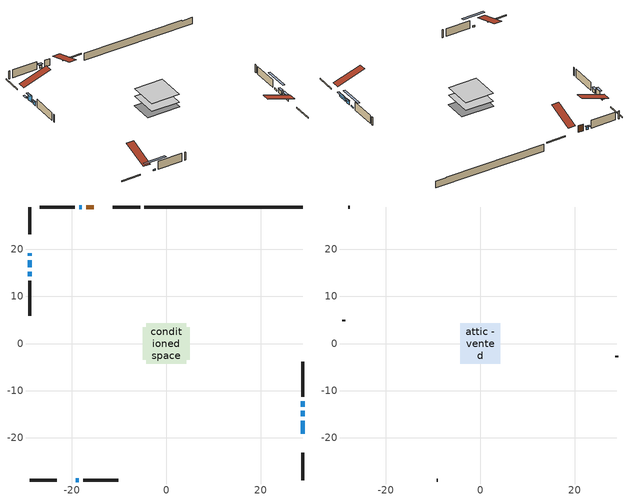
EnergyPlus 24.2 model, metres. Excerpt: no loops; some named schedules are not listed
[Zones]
conditioned space
 floor adiabatic (AdiabaticFloorConstruction): -4.27,-4.27 -4.27,4.27 4.27,4.27 4.27,-4.27 z0.76
 floor foundation (Slab1 construction): -4.95,-3.43 -4.95,3.43 4.95,3.43 4.95,-3.43 z-1.47
 wall outside (RimJoist1 construction): -5.55,28.91 -11.29,28.91 / -28.91,-28.91 -23.17,-28.91 / -28.91,28.91 -28.91,23.17 / 28.91,-28.91 28.91,-23.17 z0.76:1.06
 wall outside (AdiabaticWallConstruction 1): -15.34,28.91 -16.94,28.91 z0.76:2.79
 wall outside (AdiabaticWallConstruction): -28.91,19.12 -28.91,18.58 z0.76:0.94; -19.12,-28.91 -18.53,-28.91 / 28.91,-13.35 28.91,-12.18 z0.76:1.17; -17.87,28.91 -18.41,28.91 z0.76:1.62; -28.91,17.66 -28.91,16.11 z0.76:2.77; -28.91,15.18 -28.91,14.26 / 28.91,-19.12 28.91,-16.37 / 28.91,-15.45 28.91,-14.28 z0.76:1.93
 wall outside (Wall1 construction): -19.33,28.91 -26.74,28.91 / -17.6,-28.91 -10.19,-28.91 / -28.91,13.34 -28.91,5.93 / 28.91,-11.25 28.91,-3.84 z0.76:3.2
 wall foundation (FoundationWall1 construction): -4.62,28.91,-1.47 -4.62,28.91,0.76 25.55,28.91,0.76 25.55,28.91,0.55 28.91,28.91,0.55 28.91,28.91,-1.47
 window (WindowConstruction 4): -28.91,19.12 -28.91,18.59 z0.76:0.94
 window (WindowConstruction 7): -19.12,-28.91 -18.53,-28.91 z0.76:1.17
 window (WindowConstruction 5): -17.87,28.91 -18.4,28.91 z0.76:1.62
 window (WindowConstruction): -28.91,17.66 -28.91,16.11 z0.76:2.77
 window (WindowConstruction 1): -28.91,15.18 -28.91,14.27 z0.76:1.93
 window (WindowConstruction 2): 28.91,-19.12 28.91,-16.37 z0.76:1.93
 window (WindowConstruction 3): 28.91,-15.45 28.91,-14.28 z0.76:1.93
 window (WindowConstruction 6): 28.91,-13.35 28.91,-12.18 z0.76:1.17
 door (Door): -15.34,28.91 -16.94,28.91 z0.76:2.79
 ceiling adiabatic (AdiabaticFloorConstruction): 4.27,-4.27 4.27,4.27 -4.27,4.27 -4.27,-4.27 z0.76
attic - vented
 floor to conditioned space (Floor1 construction Reversed): -4.28,-4.28 -4.28,4.28 4.28,4.28 4.28,-4.28 z3.2
 wall outside (Wall2 construction): -27.67,28.91 -27.98,28.91 / -9.26,-28.91 -8.96,-28.91 / -28.91,5 -28.91,4.69 / 28.91,-2.91 28.91,-2.61 z0.76:3.2
 roof outside (Roof1 construction): -14.41,28.91,3.2 -14.41,20.58,5.98 -12.21,20.58,5.98 -12.21,28.91,3.2; -20.05,-28.91,3.2 -20.05,-20.58,5.98 -22.24,-20.58,5.98 -22.24,-28.91,3.2; -28.91,20.05,3.2 -20.58,20.05,5.98 -20.58,22.24,5.98 -28.91,22.24,3.2; 28.91,-20.05,3.2 20.58,-20.05,5.98 20.58,-22.24,5.98 28.91,-22.24,3.2
shading: -28.91,18.29 -28.91,19.42 -29.51,19.42 -29.51,18.29 z1.24; -15.48,-28.91 -22.17,-28.91 -22.17,-29.51 -15.48,-29.51 z4.22; -18.7,28.91 -17.57,28.91 -17.57,29.51 -18.7,29.51 z1.92; -28.91,15.96 -28.91,17.81 -29.51,17.81 -29.51,15.96 z2.91; -28.91,14.12 -28.91,15.33 -29.51,15.33 -29.51,14.12 z2.08; 28.91,-16.23 28.91,-19.27 29.51,-19.27 29.51,-16.23 z2.08; 28.91,-14.13 28.91,-15.6 29.51,-15.6 29.51,-14.13 z2.08; 28.91,-9.13 28.91,-16.4 29.51,-16.4 29.51,-9.13 z4.22
[Building]
Building 1: Terrain=Suburbs
[Site:Location]
Moncton Intl AP_NB: Latitude {deg}=46.11; Longitude {deg}=-64.68; Time Zone {hr}=-4; Elevation {m}=71; Keep Site Location Information=Yes
[Site:GroundTemperature:Shallow]
1.33672, -0.726403, -0.891626, 0.0874321, 4.0178, 7.92987, 11.3214, 13.4699, 13.6524, 11.905, 8.59993, 4.80787
[Site:WaterMainsTemperature]
Calculation Method=Schedule; Temperature Schedule=mains temperature schedule
[Material] Roughness=Rough; Thermal Absorptance=0.9
Name | Thickness {m} | Conductivity {W/m-K} | Density {kg/m3} | Specific Heat {J/kg-K} | Solar Absorptance | Visible Absorptance
asphalt or fiberglass shingles | 0.00635 | 0.162714 | 1121.4 | 1465.45 | 0.4 | 0.4
ceiling loosefill ins | 0.254 | 0.0480833 | 16.02 | 1046.75 | 0.7 | 0.7
ceiling stud and cavity | 0.1397 | 0.169886 | 65.682 | 1177.47 | 0.7 | 0.7
concrete 4.0 in. | 0.1016 | 1.803125 | 2242.8 | 837.4 | 0.7 | 0.7
concrete 8.0 in. | 0.2032 | 1.803125 | 2242.8 | 837.4 | 0.7 | 0.7
door material | 0.04445 | 0.053851 | 512.64 | 1214.23 | 0.7 | 0.7
exterior vertical ins | 0.0551435 | 0.029427 | 32.04 | 1214.23 | 0.7 | 0.7
floor covering | 0.0127 | 0.0433444 | 54.468 | 1339.84 | 0.6 | 0.6
floor rigid ins; wall rigid ins 1 | 0.512978 | 0.029427 | 32.04 | 1214.23 | 0.7 | 0.7
floor stud and cavity | 0.1397 | 1.75129 | 37.0049 | 1207.88 | 0.7 | 0.7
furniture material conditioned space 1 | 0.1524 | 0.115458 | 640.8 | 1214.23 | 0.6 | 0.6
gypsum board | 0.0127 | 0.160291 | 801 | 837.4 | 0.6 | 0.6
gypsum board 1 | 0.0127 | 0.160291 | 801 | 837.4 | 0.7 | 0.7
osb sheathing 0.5 in. | 0.0127 | 0.115458 | 512.64 | 1214.23 | 0.7 | 0.7
osb sheathing 0.75 in. | 0.01905 | 0.115458 | 512.64 | 1214.23 | 0.7 | 0.7
osb sheathing 2.0 in. | 0.0508 | 0.115458 | 512.64 | 1214.23 | 0.7 | 0.7
rim joist rigid ins; wall rigid ins | 0.051816 | 0.029427 | 32.04 | 1214.23 | 0.7 | 0.7
rim joist stud and cavity | 0.0508 | 0.0472502 | 125.044 | 1163.47 | 0.6 | 0.6
wall stud and cavity | 0.1397 | 0.1959 | 139.0536 | 1170.24 | 0.7 | 0.7
wall stud and cavity 1 | 0.0889 | 6.1454 | 50.32683 | 1063.81 | 0.6 | 0.6
wall stud and cavity 2 | 0.0889 | 0.380278 | 52.3479 | 1209.89 | 0.7 | 0.7
wall stud and cavity 3 | 0.0889 | 0.391764 | 83.0341 | 1211.67 | 0.7 | 0.7
wood siding | 0.0254 | 0.102417 | 544.68 | 1172.36 | 0.4 | 0.4
wood siding 1 | 0.00254 | 0.102417 | 544.68 | 1172.36 | 0.4 | 0.4
wood siding 2; wood siding 3; wood siding 4 | 0.0254 | 0.102417 | 544.68 | 1172.36 | 0.7 | 0.7
[WindowMaterial:SimpleGlazingSystem]
Name | U-Factor {W/m2-K} | Solar Heat Gain Coefficient
WindowMaterial | 1.94983 | 0.65
WindowMaterial 1 | 2.1054 | 0.54
WindowMaterial 2 | 2.07872 | 0.56
WindowMaterial 3 | 3.13539 | 0.37
WindowMaterial 4 | 3.10757 | 0.59
WindowMaterial 5 | 3.12517 | 0.34
[Construction]
AdiabaticFloorConstruction: floor stud and cavity, floor rigid ins, osb sheathing 0.75 in., floor covering
AdiabaticWallConstruction: wood siding 3, wall rigid ins 1, wall stud and cavity 2, gypsum board
AdiabaticWallConstruction 1: wood siding 4, wall rigid ins 1, wall stud and cavity 2, gypsum board
Door: door material
Floor1 construction Reversed: gypsum board, ceiling stud and cavity, ceiling loosefill ins
FoundationWall1 construction: concrete 8.0 in., gypsum board 1
furniture construction conditioned space 1: furniture material conditioned space 1
PartitionWallConstruction: gypsum board, wall stud and cavity 3, gypsum board
RimJoist1 construction: wood siding 2, rim joist rigid ins, osb sheathing 2.0 in., rim joist stud and cavity
Roof1 construction: asphalt or fiberglass shingles
Slab1 construction: concrete 4.0 in.
Wall1 construction: wood siding, wall rigid ins, osb sheathing 0.5 in., wall stud and cavity, gypsum board
Wall2 construction: wood siding 1, wall stud and cavity 1
WindowConstruction: WindowMaterial
WindowConstruction 1; WindowConstruction 2: WindowMaterial 1
WindowConstruction 3: WindowMaterial 2
WindowConstruction 4: WindowMaterial 3
WindowConstruction 5: WindowMaterial 4
WindowConstruction 6; WindowConstruction 7: WindowMaterial 5
[Zone] Multiplier=1; Part of Total Floor Area=Yes
Name | Volume {m3}
attic - vented | 32.9671
conditioned space | 345
[Space]
Name | Zone | Volume {m3}
attic - vented 1 | attic - vented | 32.9671
conditioned space 1 | conditioned space | 345
[ZoneInfiltration:EffectiveLeakageArea]
infil attic - vented 1: Zone or Space=attic - vented 1; Schedule=Always On Discrete; Effective Air Leakage Area {cm2}=2581.41; Stack Coefficient=0.000362643; Wind Coefficient=1.28665e-05
[ZoneMixing]
whole house fan mix: Zone or Space=attic - vented; Schedule=Always On Continuous; Design Flow Rate Calculation Method=Flow/Zone; Design Flow Rate {m3/s}=0; Source Zone or Space=conditioned space
[SurfaceProperty:ExposedFoundationPerimeter]
Slab1: Exposed Perimeter Calculation Method=TotalExposedPerimeter; Total Exposed Perimeter {m}=33.528
[InternalMass] Zone or ZoneList=conditioned space; Space or SpaceList=conditioned space 1
Name | Construction | Surface Area {m2}
furniture mass conditioned space 1 | furniture construction conditioned space 1 | 56.4159
partition wall mass | PartitionWallConstruction | 141.04
[Lights]
interior lighting: Zone or ZoneList or Space or SpaceList=conditioned space 1; Schedule=interior lighting schedule; Design Level Calculation Method=LightingLevel; Lighting Level {W}=343.2; Return Air Fraction=0; Fraction Radiant=0.6; Fraction Visible=0.2; Fraction Replaceable=1
[People]
occupants: Zone or ZoneList or Space or SpaceList=conditioned space 1; Number of People Schedule=occupants schedule; Number of People Calculation Method=People; Number of People=3; Fraction Radiant=0.314171; Sensible Heat Fraction=0.56303; Activity Level Schedule=occupants activity schedule; Carbon Dioxide Generation Rate {m3/s-W}=0; Enable ASHRAE 55 Comfort Warnings=No; Mean Radiant Temperature Calculation Type=EnclosureAveraged
[ElectricEquipment] Zone or ZoneList or Space or SpaceList=conditioned space 1; Design Level Calculation Method=EquipmentLevel
Name | Schedule | Design Level {W} | Fraction Latent | Fraction Radiant | Fraction Lost
clothes dryer | clothes dryer schedule | 140.772 | 0.015 | 0.081 | 0.85
clothes washer | clothes washer schedule | 32.1985 | 0.03 | 0.162 | 0.7
cooking range | cooking range schedule | 215.147 | 0.08 | 0.432 | 0.2
dishwasher | dishwasher schedule | 66.8632 | 0.3 | 0.18 | 0.4
fridge | fridge schedule | 72.9452 | 0 | 0.6 | 0
mech vent bath fan 0 | mech vent bath fan 0 schedule | 50.2 | 0 | 0 | 1
mech vent house fan | mech vent house fan schedule | 0 | 0 | 0 | 1
mech vent house fan cfis | mech vent house fan cfis schedule | 0 | 0 | 0 | 0
mech vent range fan 0 | mech vent range fan 0 schedule | 57 | 0 | 0 | 1
misc plug loads | misc plug loads schedule | 494.7 | 0.045 | 0.513 | 0.1
whole house fan | Always On Discrete | 0 | 0 | 0 | 1
[OtherEquipment] Zone or ZoneList or Space or SpaceList=conditioned space 1; Design Level Calculation Method=EquipmentLevel
Name | Fuel Type | Schedule | Design Level {W} | Fraction Latent | Fraction Radiant | Fraction Lost
clothes dryer 1 | Electricity | clothes dryer schedule | 0 | 0.015 | 0.081 | 0.85
cooking range 1 | Electricity | cooking range schedule | 0 | 0.08 | 0.432 | 0.2
general water use latent | None | general water use schedule | 62.594 | 1 | 0 | 0
general water use sensible | None | general water use schedule | -61.6891 | 0 | 0.6 | 0
mech vent house fan latent load | None | Always On Discrete | 0 | 1 | 0 | 0
mech vent house fan sensible load | None | Always On Discrete | 0 | 0 | 0 | 0
water heater energy adjustment1 | Electricity | Always On Discrete | 0.01 | 0 | 0 | 1
[ZoneInfiltration:DesignFlowRate] Zone or ZoneList or Space or SpaceList=conditioned space 1; Schedule=Always On Discrete; Design Flow Rate Calculation Method=Flow/Zone; Design Flow Rate {m3/s}=0
infil flow; natural vent flow; whole house fan flow
[ZoneControl:Thermostat]
conditioned space Thermostat: Zone or ZoneList=conditioned space; Control Type Schedule=conditioned space Thermostat Schedule; Control 1=conditioned space temperature setpoint; Temperature Difference Between Cutout And Setpoint {deltaC}=0
[ZoneHVAC:Baseboard:Convective:Electric]
electric baseboard: Availability Schedule=Always On Discrete; Heating Design Capacity {W}=5319.53; Efficiency=1
[Zone equipment]
conditioned space: electric baseboard
[Foundation:Kiva]
Foundation Kiva 1: Initial Indoor Air Temperature {C}=18; Wall Height Above Grade {m}=0.760019; Wall Depth Below Slab {m}=0.2032; Custom Block Material Name 1=exterior vertical ins; Custom Block Depth 1 {m}=2.23001; Custom Block X Position 1 {m}=0.2159; Custom Block Z Position 1 {m}=0
[Foundation:Kiva:Settings]
Soil Conductivity {W/m-K}=0.849921; Soil Density {kg/m3}=1842.3; Soil Specific Heat {J/kg-K}=418.7; Ground Solar Absorptivity=0.9; Ground Thermal Absorptivity=0.9; Ground Surface Roughness {m}=0.03; Far-Field Width {m}=40; Deep-Ground Boundary Condition=ZeroFlux; Deep-Ground Depth {m}=40; Minimum Cell Dimension {m}=0.2; Maximum Cell Growth Coefficient=3; Simulation Timestep=Timestep
[Exterior:Lights]
exterior lighting: Schedule=exterior lighting schedule; Design Level {W}=75.6
[EnergyManagementSystem:GlobalVariable]
infil_program_Qfan
infil_program_Qinf
natural_vent_program_Qnv
natural_vent_program_Qwhf
[EnergyManagementSystem:Sensor]
Name | Output:Variable or Output:Meter Index Key | Output:Variable or Output:Meter
airflow_gain | infil flow | Infiltration Sensible Heat Gain Energy
airflow_gain_1 | natural vent flow | Infiltration Sensible Heat Gain Energy
airflow_gain_2 | whole house fan flow | Infiltration Sensible Heat Gain Energy
airflow_loss | infil flow | Infiltration Sensible Heat Loss Energy
airflow_loss_1 | natural vent flow | Infiltration Sensible Heat Loss Energy
airflow_loss_2 | whole house fan flow | Infiltration Sensible Heat Loss Energy
clg_load_cond |  | Cooling:EnergyTransfer:Zone:CONDITIONED SPACE
clg_sp_s; clg_sp_s_1 | cooling setpoint | Schedule Value
clothes_dryer_exhaust_0_sch_s | clothes dryer exhaust 0 schedule | Schedule Value
conditioned_space_clg_unmet_s | conditioned space | Zone Cooling Setpoint Not Met Time
conditioned_space_htg_unmet_s | conditioned space | Zone Heating Setpoint Not Met Time
cool_season | cooling season schedule | Schedule Value
fridge_tin_s | conditioned space | Zone Mean Air Temperature
htg_load_cond |  | Heating:EnergyTransfer:Zone:CONDITIONED SPACE
htg_sp_s; htg_sp_s_1 | heating setpoint | Schedule Value
ig_ee_conv | clothes dryer | Electric Equipment Convective Heating Energy
ig_ee_conv_2 | cooking range | Electric Equipment Convective Heating Energy
ig_ee_conv_4 | fridge | Electric Equipment Convective Heating Energy
ig_ee_conv_5 | misc plug loads | Electric Equipment Convective Heating Energy
ig_ee_conv_6 | whole house fan | Electric Equipment Convective Heating Energy
ig_ee_rad | clothes dryer | Electric Equipment Radiant Heating Energy
ig_ee_rad_2 | cooking range | Electric Equipment Radiant Heating Energy
ig_ee_rad_4 | fridge | Electric Equipment Radiant Heating Energy
ig_ee_rad_5 | misc plug loads | Electric Equipment Radiant Heating Energy
ig_ee_rad_6 | whole house fan | Electric Equipment Radiant Heating Energy
ig_lgt_conv | interior lighting | Lights Convective Heating Energy
ig_lgt_rad | interior lighting | Lights Radiant Heating Energy
ig_lgt_vis | interior lighting | Lights Visible Radiation Heating Energy
ig_oe_conv | clothes dryer 1 | Other Equipment Convective Heating Energy
ig_oe_conv_1 | cooking range 1 | Other Equipment Convective Heating Energy
ig_oe_conv_2 | general water use latent | Other Equipment Convective Heating Energy
ig_oe_conv_3 | general water use sensible | Other Equipment Convective Heating Energy
ig_oe_conv_4 | water heater energy adjustment1 | Other Equipment Convective Heating Energy
ig_oe_rad | clothes dryer 1 | Other Equipment Radiant Heating Energy
ig_oe_rad_1 | cooking range 1 | Other Equipment Radiant Heating Energy
ig_oe_rad_2 | general water use latent | Other Equipment Radiant Heating Energy
ig_oe_rad_3 | general water use sensible | Other Equipment Radiant Heating Energy
ig_oe_rad_4 | water heater energy adjustment1 | Other Equipment Radiant Heating Energy
ig_ppl_conv | occupants | People Convective Heating Energy
ig_ppl_rad | occupants | People Radiant Heating Energy
im_conv | furniture mass conditioned space 1 | Surface Inside Face Convection Heat Gain Energy
im_conv_1 | partition wall mass | Surface Inside Face Convection Heat Gain Energy
im_ig | furniture mass conditioned space 1 | Surface Inside Face Internal Gains Radiation Heat Gain Energy
im_ig_1 | partition wall mass | Surface Inside Face Internal Gains Radiation Heat Gain Energy
im_lgt | furniture mass conditioned space 1 | Surface Inside Face Lights Radiation Heat Gain Energy
im_lgt_1 | partition wall mass | Surface Inside Face Lights Radiation Heat Gain Energy
im_sol | furniture mass conditioned space 1 | Surface Inside Face Solar Radiation Heat Gain Energy
im_sol_1 | partition wall mass | Surface Inside Face Solar Radiation Heat Gain Energy
im_surf | furniture mass conditioned space 1 | Surface Inside Face Net Surface Thermal Radiation Heat Gain Energy
im_surf_1 | partition wall mass | Surface Inside Face Net Surface Thermal Radiation Heat Gain Energy
mech_vent_bath_fan_0_sch_s | mech vent bath fan 0 schedule | Schedule Value
mech_vent_range_fan_0_sch_s | mech vent range fan 0 schedule | Schedule Value
mv_conv | mech vent bath fan 0 | Electric Equipment Convective Heating Energy
mv_conv_1 | mech vent house fan | Electric Equipment Convective Heating Energy
mv_conv_2 | mech vent house fan cfis | Electric Equipment Convective Heating Energy
mv_conv_3 | mech vent range fan 0 | Electric Equipment Convective Heating Energy
mv_conv_4 | mech vent house fan latent load | Other Equipment Convective Heating Energy
mv_conv_5 | mech vent house fan sensible load | Other Equipment Convective Heating Energy
mv_rad | mech vent bath fan 0 | Electric Equipment Radiant Heating Energy
mv_rad_1 | mech vent house fan | Electric Equipment Radiant Heating Energy
mv_rad_2 | mech vent house fan cfis | Electric Equipment Radiant Heating Energy
mv_rad_3 | mech vent range fan 0 | Electric Equipment Radiant Heating Energy
mv_rad_4 | mech vent house fan latent load | Other Equipment Radiant Heating Energy
mv_rad_5 | mech vent house fan sensible load | Other Equipment Radiant Heating Energy
natural_vent_s | natural vent schedule | Schedule Value
out_pb_s |  | Site Outdoor Air Barometric Pressure
out_wt_s |  | Site Outdoor Air Humidity Ratio
site_vw_s |  | Site Wind Speed
ss_back_out | Window1 | Surface Window Shortwave from Zone Back Out Window Heat Transfer Rate
ss_back_out_1 | Window11 | Surface Window Shortwave from Zone Back Out Window Heat Transfer Rate
ss_back_out_2 | Window2 | Surface Window Shortwave from Zone Back Out Window Heat Transfer Rate
ss_back_out_3 | Window3 | Surface Window Shortwave from Zone Back Out Window Heat Transfer Rate
ss_back_out_4 | Window4 | Surface Window Shortwave from Zone Back Out Window Heat Transfer Rate
ss_back_out_5 | Window5 | Surface Window Shortwave from Zone Back Out Window Heat Transfer Rate
ss_back_out_6 | Window8 | Surface Window Shortwave from Zone Back Out Window Heat Transfer Rate
ss_back_out_7 | Window9 | Surface Window Shortwave from Zone Back Out Window Heat Transfer Rate
ss_conv | Door1 | Surface Inside Face Convection Heat Gain Energy
ss_conv_1 | Window1 | Surface Inside Face Convection Heat Gain Energy
ss_conv_2 | Window11 | Surface Inside Face Convection Heat Gain Energy
ss_conv_3 | Window2 | Surface Inside Face Convection Heat Gain Energy
ss_conv_4 | Window3 | Surface Inside Face Convection Heat Gain Energy
ss_conv_5 | Window4 | Surface Inside Face Convection Heat Gain Energy
ss_conv_6 | Window5 | Surface Inside Face Convection Heat Gain Energy
ss_conv_7 | Window8 | Surface Inside Face Convection Heat Gain Energy
ss_conv_8 | Window9 | Surface Inside Face Convection Heat Gain Energy
ss_ig | Door1 | Surface Inside Face Internal Gains Radiation Heat Gain Energy
ss_ig_1 | Window1 | Surface Inside Face Internal Gains Radiation Heat Gain Energy
ss_ig_2 | Window11 | Surface Inside Face Internal Gains Radiation Heat Gain Energy
ss_ig_3 | Window2 | Surface Inside Face Internal Gains Radiation Heat Gain Energy
ss_ig_4 | Window3 | Surface Inside Face Internal Gains Radiation Heat Gain Energy
ss_ig_5 | Window4 | Surface Inside Face Internal Gains Radiation Heat Gain Energy
ss_ig_6 | Window5 | Surface Inside Face Internal Gains Radiation Heat Gain Energy
ss_ig_7 | Window8 | Surface Inside Face Internal Gains Radiation Heat Gain Energy
ss_ig_8 | Window9 | Surface Inside Face Internal Gains Radiation Heat Gain Energy
ss_lgt | Door1 | Surface Inside Face Lights Radiation Heat Gain Energy
ss_sol | Door1 | Surface Inside Face Solar Radiation Heat Gain Energy
ss_surf | Door1 | Surface Inside Face Net Surface Thermal Radiation Heat Gain Energy
ss_surf_1 | Window1 | Surface Inside Face Net Surface Thermal Radiation Heat Gain Energy
ss_surf_2 | Window11 | Surface Inside Face Net Surface Thermal Radiation Heat Gain Energy
ss_surf_3 | Window2 | Surface Inside Face Net Surface Thermal Radiation Heat Gain Energy
ss_surf_4 | Window3 | Surface Inside Face Net Surface Thermal Radiation Heat Gain Energy
ss_surf_5 | Window4 | Surface Inside Face Net Surface Thermal Radiation Heat Gain Energy
ss_surf_6 | Window5 | Surface Inside Face Net Surface Thermal Radiation Heat Gain Energy
ss_surf_7 | Window8 | Surface Inside Face Net Surface Thermal Radiation Heat Gain Energy
ss_surf_8 | Window9 | Surface Inside Face Net Surface Thermal Radiation Heat Gain Energy
ss_trans_in | Window1 | Surface Window Transmitted Solar Radiation Rate
ss_trans_in_1 | Window11 | Surface Window Transmitted Solar Radiation Rate
ss_trans_in_2 | Window2 | Surface Window Transmitted Solar Radiation Rate
ss_trans_in_3 | Window3 | Surface Window Transmitted Solar Radiation Rate
ss_trans_in_4 | Window4 | Surface Window Transmitted Solar Radiation Rate
ss_trans_in_5 | Window5 | Surface Window Transmitted Solar Radiation Rate
ss_trans_in_6 | Window8 | Surface Window Transmitted Solar Radiation Rate
ss_trans_in_7 | Window9 | Surface Window Transmitted Solar Radiation Rate
ss_trans_out | Window1 | Surface Inside Face Initial Transmitted Diffuse Transmitted Out Window Solar Radiation Rate
ss_trans_out_1 | Window11 | Surface Inside Face Initial Transmitted Diffuse Transmitted Out Window Solar Radiation Rate
ss_trans_out_2 | Window2 | Surface Inside Face Initial Transmitted Diffuse Transmitted Out Window Solar Radiation Rate
ss_trans_out_3 | Window3 | Surface Inside Face Initial Transmitted Diffuse Transmitted Out Window Solar Radiation Rate
ss_trans_out_4 | Window4 | Surface Inside Face Initial Transmitted Diffuse Transmitted Out Window Solar Radiation Rate
ss_trans_out_5 | Window5 | Surface Inside Face Initial Transmitted Diffuse Transmitted Out Window Solar Radiation Rate
ss_trans_out_6 | Window8 | Surface Inside Face Initial Transmitted Diffuse Transmitted Out Window Solar Radiation Rate
ss_trans_out_7 | Window9 | Surface Inside Face Initial Transmitted Diffuse Transmitted Out Window Solar Radiation Rate
s_conv | Floor1 | Surface Inside Face Convection Heat Gain Energy
s_conv_1 | FoundationWall1 | Surface Inside Face Convection Heat Gain Energy
s_conv_10 | Wall1:180 | Surface Inside Face Convection Heat Gain Energy
s_conv_11 | Wall1:270 | Surface Inside Face Convection Heat Gain Energy
s_conv_12 | Wall1:90 | Surface Inside Face Convection Heat Gain Energy
s_conv_2 | inferred conditioned ceiling | Surface Inside Face Convection Heat Gain Energy
s_conv_3 | inferred conditioned floor | Surface Inside Face Convection Heat Gain Energy
s_conv_4 | RimJoist1:0 | Surface Inside Face Convection Heat Gain Energy
s_conv_5 | RimJoist1:180 | Surface Inside Face Convection Heat Gain Energy
s_conv_6 | RimJoist1:270 | Surface Inside Face Convection Heat Gain Energy
s_conv_7 | RimJoist1:90 | Surface Inside Face Convection Heat Gain Energy
s_conv_8 | Slab1 | Surface Inside Face Convection Heat Gain Energy
s_conv_9 | Wall1:0 | Surface Inside Face Convection Heat Gain Energy
s_ig | Floor1 | Surface Inside Face Internal Gains Radiation Heat Gain Energy
s_ig_1 | FoundationWall1 | Surface Inside Face Internal Gains Radiation Heat Gain Energy
s_ig_10 | Wall1:180 | Surface Inside Face Internal Gains Radiation Heat Gain Energy
s_ig_11 | Wall1:270 | Surface Inside Face Internal Gains Radiation Heat Gain Energy
s_ig_12 | Wall1:90 | Surface Inside Face Internal Gains Radiation Heat Gain Energy
s_ig_2 | inferred conditioned ceiling | Surface Inside Face Internal Gains Radiation Heat Gain Energy
s_ig_3 | inferred conditioned floor | Surface Inside Face Internal Gains Radiation Heat Gain Energy
s_ig_4 | RimJoist1:0 | Surface Inside Face Internal Gains Radiation Heat Gain Energy
s_ig_5 | RimJoist1:180 | Surface Inside Face Internal Gains Radiation Heat Gain Energy
s_ig_6 | RimJoist1:270 | Surface Inside Face Internal Gains Radiation Heat Gain Energy
s_ig_7 | RimJoist1:90 | Surface Inside Face Internal Gains Radiation Heat Gain Energy
s_ig_8 | Slab1 | Surface Inside Face Internal Gains Radiation Heat Gain Energy
s_ig_9 | Wall1:0 | Surface Inside Face Internal Gains Radiation Heat Gain Energy
s_lgt | Floor1 | Surface Inside Face Lights Radiation Heat Gain Energy
s_lgt_1 | FoundationWall1 | Surface Inside Face Lights Radiation Heat Gain Energy
s_lgt_10 | Wall1:180 | Surface Inside Face Lights Radiation Heat Gain Energy
s_lgt_11 | Wall1:270 | Surface Inside Face Lights Radiation Heat Gain Energy
s_lgt_12 | Wall1:90 | Surface Inside Face Lights Radiation Heat Gain Energy
s_lgt_2 | inferred conditioned ceiling | Surface Inside Face Lights Radiation Heat Gain Energy
s_lgt_3 | inferred conditioned floor | Surface Inside Face Lights Radiation Heat Gain Energy
s_lgt_4 | RimJoist1:0 | Surface Inside Face Lights Radiation Heat Gain Energy
s_lgt_5 | RimJoist1:180 | Surface Inside Face Lights Radiation Heat Gain Energy
s_lgt_6 | RimJoist1:270 | Surface Inside Face Lights Radiation Heat Gain Energy
s_lgt_7 | RimJoist1:90 | Surface Inside Face Lights Radiation Heat Gain Energy
s_lgt_8 | Slab1 | Surface Inside Face Lights Radiation Heat Gain Energy
s_lgt_9 | Wall1:0 | Surface Inside Face Lights Radiation Heat Gain Energy
s_sol | Floor1 | Surface Inside Face Solar Radiation Heat Gain Energy
s_sol_1 | FoundationWall1 | Surface Inside Face Solar Radiation Heat Gain Energy
s_sol_10 | Wall1:180 | Surface Inside Face Solar Radiation Heat Gain Energy
s_sol_11 | Wall1:270 | Surface Inside Face Solar Radiation Heat Gain Energy
s_sol_12 | Wall1:90 | Surface Inside Face Solar Radiation Heat Gain Energy
s_sol_2 | inferred conditioned ceiling | Surface Inside Face Solar Radiation Heat Gain Energy
s_sol_3 | inferred conditioned floor | Surface Inside Face Solar Radiation Heat Gain Energy
s_sol_4 | RimJoist1:0 | Surface Inside Face Solar Radiation Heat Gain Energy
s_sol_5 | RimJoist1:180 | Surface Inside Face Solar Radiation Heat Gain Energy
s_sol_6 | RimJoist1:270 | Surface Inside Face Solar Radiation Heat Gain Energy
s_sol_7 | RimJoist1:90 | Surface Inside Face Solar Radiation Heat Gain Energy
s_sol_8 | Slab1 | Surface Inside Face Solar Radiation Heat Gain Energy
